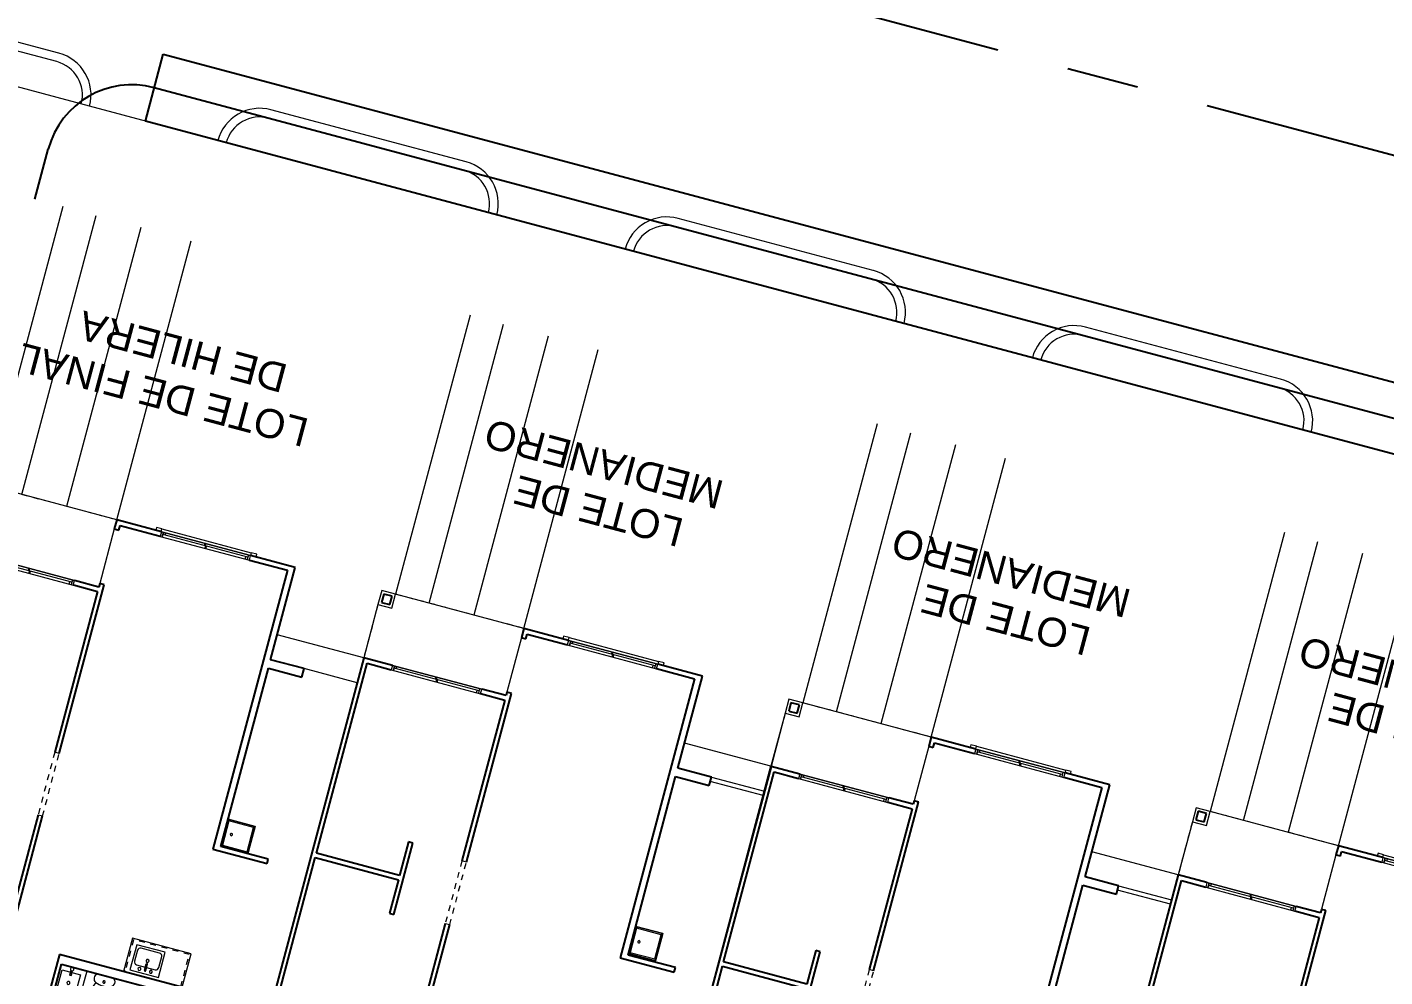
# Model space of a CAD drawing. Header units: metres. Extents: x 689715 to 690980, y 1005284 to 1006835.
# Drawn here: x 690705 to 690728.51, y 1005598.36 to 1005614.81 of the extents above; entities that cross this region are included whole.
import ezdxf

# ---------------------------------------------------------------- set-up
doc = ezdxf.new("R2010")
doc.units = ezdxf.units.M
for name, pattern in [('CENTER', [2, 1.25, -0.25, 0.25, -0.25]), ('Dash', [0.006, 0.003, -0.003]), ('Overhead', [0.003969, 0.002381, -0.001587])]:
    doc.linetypes.add(name, pattern=pattern)
for name, color, linetype, lineweight in [('A-AREA', 250, 'Dash', 9), ('A-COLS', 52, 'Continuous', 9), ('A-DETL-GENF', 92, 'Continuous', 9), ('A-DETL-MEDM', 33, 'Continuous', 18), ('A-FLOR', 250, 'Continuous', 9), ('A-GENM', 13, 'Continuous', 9), ('A-GLAZ', 151, 'Continuous', 9), ('A-WALL', 250, 'Continuous', 9), ('G-ANNO-TEXT', 2, 'Continuous', 9), ('P-SANR-FIXT', 250, 'Continuous', 9), ('Q-CASE', 31, 'Continuous', 9), ('X1$0$A-FLOR', 250, 'Continuous', 9), ('X2$0$A-FLOR', 250, 'Continuous', 9)]:
    doc.layers.add(name, color=color, linetype=linetype, lineweight=lineweight)
for name, color, linetype in [('A-BLDG', 7, 'Continuous'), ('C-CALLE-ACERA', 8, 'Continuous'), ('CALLES-CENTRO', 2, 'CENTER')]:
    doc.layers.add(name, color=color, linetype=linetype)
doc.styles.add('ARIAL', font='arial.ttf')

# ---------------------------------------------------------------- blocks, each defined once
blk = doc.blocks.new('Window-Sliding - VENTANA DE 1_60 X 1_20-675561-PLANO CLAVE')
at = {"layer": 'A-GLAZ'}
for p, q in [((0.8, 0.04), (-0.8, 0.04)), ((-0.8, 0.04), (-0.8, -0.043)), ((-0.8, 0.04), (0.8, 0.04)), ((-0.762, -0.043), (-0.762, 0.04)), ((-0.762, 0.04), (-0.762, -0.043)), ((-0.727, 0.04), (-0.727, -0.001)), ((-0.022, 0.04), (-0.022, -0.001)), ((0, -0.001), (0, 0.04)), ((0.762, 0.04), (0.762, -0.043)), ((0.8, -0.043), (0.8, 0.04)), ((-0.8, -0.043), (0.8, -0.043)), ((-0.8, -0.043), (0.8, -0.043)), ((-0.8, -0.043), (0.8, -0.043)), ((0.762, -0.001), (-0.762, -0.001)), ((0, -0.001), (0, -0.043)), ((0.023, -0.043), (0.023, -0.001)), ((0.727, -0.043), (0.727, -0.001))]:
    blk.add_line(p, q, dxfattribs=at)
blk = doc.blocks.new('M_MOLDURA SENCILLA PARA VENTANAS - Type 3-V2-PLANO CLAVE')
at = {"layer": 'A-GENM', "lineweight": 18}
for p, q in [((-0.675, 0.09), (-0.775, 0.09)), ((-0.775, 0.09), (-0.775, 0.04)), ((-0.775, 0.04), (-0.675, 0.04)), ((-0.675, 0.04), (-0.675, 0.09)), ((1.025, 0.09), (0.925, 0.09)), ((0.925, 0.09), (0.925, 0.04)), ((0.927, 0.04), (1.025, 0.04)), ((1.025, 0.04), (1.025, 0.09))]:
    blk.add_line(p, q, dxfattribs=at)
at = {"layer": 'A-GENM'}
blk.add_line((-0.675, 0.09), (0.925, 0.09), dxfattribs=at)
blk = doc.blocks.new('Sink - Utility - 455 mmx455 mm-688411-PLANO CLAVE')
at = {"layer": 'P-SANR-FIXT'}
for p, q in [((0.007, 0.244), (0.493, 0.244)), ((0.494, 0.244), (0.007, 0.244)), ((0.029, 0.217), (0.007, 0.244)), ((0.493, 0.244), (0.471, 0.217)), ((0.493, 0.244), (0.493, -0.244)), ((0.494, -0.244), (0.494, 0.244)), ((0.029, 0.217), (0.029, -0.217)), ((0.471, 0.217), (0.029, 0.217)), ((0.471, -0.217), (0.471, 0.217)), ((0.029, -0.217), (0.007, -0.244)), ((0.029, -0.217), (0.471, -0.217)), ((0.471, -0.217), (0.493, -0.244)), ((0.493, -0.244), (0.007, -0.244)), ((0.007, -0.244), (0.494, -0.244))]:
    blk.add_line(p, q, dxfattribs=at)
for start, end in [(90, 270), (90, 270), (270, 90), (270, 90)]:
    blk.add_arc((0.13, 0), 0.02, start, end, dxfattribs=at)
blk = doc.blocks.new('M_Opening-Door - 1_12 x 2_21 mm-891659-PLANO CLAVE')
at = {"layer": 'A-DETL-GENF', "linetype": 'Overhead'}
for p, q in [((0.552, 0.04), (-0.568, 0.04)), ((-0.568, -0.04), (0.552, -0.04))]:
    blk.add_line(p, q, dxfattribs=at)
at = {"layer": 'A-DETL-MEDM'}
for p, q in [((-0.568, 0.04), (-0.568, -0.04)), ((0.552, -0.04), (0.552, 0.04))]:
    blk.add_line(p, q, dxfattribs=at)
blk = doc.blocks.new('M_Rectangular Column - 25X25-664251-PLANO CLAVE')
at = {"layer": 'A-COLS'}
for p, q in [((0.125, 0.125), (-0.125, 0.125)), ((-0.125, 0.125), (-0.125, -0.125)), ((0.125, -0.125), (0.125, 0.125)), ((-0.125, -0.125), (0.125, -0.125))]:
    blk.add_line(p, q, dxfattribs=at)
blk = doc.blocks.new('FRESNO B')
at = {"layer": 'A-AREA', "color": 141}
for p, q in [((7.3, 5.25), (7.3, 6.204)), ((4.75, 5), (7.05, 5))]:
    blk.add_line(p, q, dxfattribs=at)
at = {"layer": 'A-COLS', "color": 141, "lineweight": 25}
for p, q in [((7.25, 5.2), (7.1, 5.2)), ((7.1, 5.2), (7.1, 5.05)), ((7.25, 5.05), (7.25, 5.2)), ((7.1, 5.05), (7.25, 5.05))]:
    blk.add_line(p, q, dxfattribs=at)
at = {"layer": 'A-FLOR', "color": 141}
for p, q in [((0, 6.73), (0.95, 6.73)), ((0.95, 6.65), (0, 6.65)), ((0, 5.25), (0, 6.204)), ((0, 6.204), (1.55, 6.204)), ((4.75, 6.14), (4.67, 6.14)), ((4.75, 5.162), (4.75, 6.14)), ((7.3, 5.25), (7.3, 6.204)), ((4.75, 5), (7.05, 5))]:
    blk.add_line(p, q, dxfattribs=at)
at = {"layer": 'A-WALL', "color": 141, "lineweight": 25}
for p, q in [((4.67, 13.25), (4.67, 10.287)), ((4.75, 10.287), (4.75, 13.17)), ((7.22, 13.17), (7.22, 9.767)), ((0, 6.204), (0, 12.53)), ((7.3, 6.204), (7.3, 12.53)), ((5.73, 10.367), (5.65, 10.367)), ((5.65, 10.367), (5.65, 9.087)), ((5.73, 9.767), (5.73, 10.367)), ((1.67, 10.08), (0.7, 10.08)), ((0.7, 10.08), (0.7, 10)), ((0.7, 10), (1.55, 10)), ((1.55, 10), (1.55, 6.8)), ((1.67, 5.08), (1.67, 10.08)), ((7.22, 9.767), (5.73, 9.767)), ((5.73, 9.087), (5.73, 9.687)), ((5.73, 9.687), (7.22, 9.687)), ((7.22, 9.687), (7.22, 6.284)), ((4.67, 9.167), (4.67, 6.142)), ((4.75, 6.284), (4.75, 9.167)), ((5.65, 9.087), (5.73, 9.087)), ((1.55, 6.8), (0.95, 6.8)), ((0.95, 6.8), (0.95, 6.65)), ((0.95, 6.65), (1.55, 6.65)), ((1.55, 6.65), (1.55, 5)), ((4.67, 6.142), (4.75, 6.142)), ((5.185, 6.284), (4.75, 6.284)), ((4.75, 6.204), (5.185, 6.204)), ((4.75, 6.142), (4.75, 6.204)), ((7.22, 6.284), (6.785, 6.284)), ((6.785, 6.204), (7.3, 6.204)), ((1.55, 5), (2.35, 5)), ((2.35, 5.08), (1.67, 5.08)), ((4.67, 5.08), (3.95, 5.08)), ((3.95, 5), (4.75, 5)), ((4.67, 5.162), (4.67, 5.08)), ((4.75, 5.162), (4.67, 5.162)), ((4.75, 5), (4.75, 5.162))]:
    blk.add_line(p, q, dxfattribs=at)
at = {"layer": 'X1$0$A-FLOR', "color": 141}
for p, q in [((0.5, -1.8), (7.8, -1.8)), ((0.5, -2.4), (4, -2.4)), ((0.5, -2.55), (4, -2.55))]:
    blk.add_line(p, q, dxfattribs=at)
for centre, radius, start, end in [((4, -1.8), 0.75, 270, 0), ((4, -1.8), 0.6, 270, 0), ((7.8, -1.8), 0.75, 180, 270), ((7.8, -1.8), 0.6, 180, 270)]:
    blk.add_arc(centre, radius, start, end, dxfattribs=at)
at = {"layer": 'X2$0$A-FLOR', "color": 141}
for p, q in [((4.75, 5), (4.75, 0)), ((5.65, 0), (5.65, 5)), ((6.45, 5), (6.45, 0)), ((7.05, 0), (7.05, 5))]:
    blk.add_line(p, q, dxfattribs=at)
at = {"layer": 'A-COLS', "color": 141}
blk.add_blockref('M_Rectangular Column - 25X25-664251-PLANO CLAVE', (7.175, 5.125), dxfattribs=at)
at = {"layer": 'A-GENM', "color": 141}
for name, p, rotation in [('M_Opening-Door - 1_12 x 2_21 mm-891659-PLANO CLAVE', (4.71, 9.735), 89.99999999999993), ('M_MOLDURA SENCILLA PARA VENTANAS - Type 3-V2-PLANO CLAVE', (3.277, 5.04), 180)]:
    blk.add_blockref(name, p, dxfattribs=dict(at, rotation=rotation))
at = {"layer": 'A-GLAZ', "color": 141, "rotation": 180}
for p in [(5.985, 6.244), (3.15, 5.04)]:
    blk.add_blockref('Window-Sliding - VENTANA DE 1_60 X 1_20-675561-PLANO CLAVE', p, dxfattribs=at)
at = {"layer": 'P-SANR-FIXT', "color": 141, "rotation": 180}
blk.add_blockref('Sink - Utility - 455 mmx455 mm-688411-PLANO CLAVE', (1.557, 9.73), dxfattribs=at)
at = {"layer": 'G-ANNO-TEXT', "color": 141, "char_height": 0.5, "attachment_point": 1, "style": 'ARIAL'}
for s, insert, width in [('LOTE DE ', (2.534, 2.954), 3.14262), ('MEDIANERO', (2.032, 2.143), 4.16877)]:
    blk.add_mtext(s, dxfattribs=dict(at, insert=insert, width=width))
blk = doc.blocks.new('M_MOLDURA SENCILLA PARA VENTANAS - Type 3-V3-PLANO CLAVE')
at = {"layer": 'A-GENM', "lineweight": 18}
for p, q in [((-0.675, 0.09), (-0.775, 0.09)), ((-0.775, 0.09), (-0.775, 0.04)), ((-0.775, 0.04), (-0.675, 0.04)), ((-0.675, 0.04), (-0.675, 0.09)), ((1.025, 0.09), (0.925, 0.09)), ((0.925, 0.09), (0.925, 0.04)), ((0.927, 0.04), (1.025, 0.04)), ((1.025, 0.04), (1.025, 0.09))]:
    blk.add_line(p, q, dxfattribs=at)
at = {"layer": 'A-GENM'}
blk.add_line((-0.675, 0.09), (0.925, 0.09), dxfattribs=at)
blk = doc.blocks.new('M_PONTUS45_2017 - M_PONTUS45_2017-883207-PLANO CLAVE')
at = {"layer": 'A-GENM'}
for p, q in [((0.228, 0.528), (-0.228, 0.528)), ((-0.228, 0.528), (-0.228, 0.075)), ((-0.136, 0.168), (-0.136, 0.495)), ((-0.136, 0.495), (0.193, 0.495)), ((0.193, 0.495), (0.193, 0.168)), ((0.193, 0.168), (-0.136, 0.168))]:
    blk.add_line(p, q, dxfattribs=at)
at = {"layer": 'P-SANR-FIXT'}
for p, q in [((0.013, 0.225), (0.013, 0.139)), ((0.044, 0.225), (0.013, 0.225)), ((0.022, 0.2), (0.022, 0.144)), ((0.035, 0.2), (0.022, 0.2)), ((0.035, 0.144), (0.035, 0.2)), ((0.044, 0.139), (0.044, 0.225))]:
    blk.add_line(p, q, dxfattribs=at)
for centre, radius, start, end in [((0.029, 0.36), 0.0272, 360, 180), ((0.029, 0.36), 0.0272, 180, 360), ((0.029, 0.115), 0.0294, 360, 180), ((0.029, 0.115), 0.0294, 180, 360), ((0.029, 0.115), 0.0294, 77.5159, 102.4841)]:
    blk.add_arc(centre, radius, start, end, dxfattribs=at)
blk = doc.blocks.new('M_Base Cabinet-Double Door Sink Unit - 105-535934-PLANO CLAVE')
at = {"layer": 'Q-CASE', "linetype": 'Dash'}
for p, q in [((-0.481, 0), (-0.481, -0.58)), ((0.519, -0.58), (0.519, 0)), ((-0.481, -0.58), (0.519, -0.58))]:
    blk.add_line(p, q, dxfattribs=at)
blk = doc.blocks.new('Counter Top w Sink Hole - 600mm Depth-V16-PLANO CLAVE')
at = {"layer": 'Q-CASE'}
for p, q in [((-1.2, 0), (-1.2, -0.6)), ((-0.15, -0.6), (-0.15, 0)), ((-1.2, -0.019), (-1.175, -0.019)), ((-0.175, -0.019), (-0.15, -0.019)), ((-1.2, -0.6), (-0.15, -0.6))]:
    blk.add_line(p, q, dxfattribs=at)
blk = doc.blocks.new('Fregadero de cocina - Isla - 510 x 450 mm-V14-PLANO CLAVE')
at = {"layer": 'P-SANR-FIXT'}
for p, q in [((-0.239, 0.227), (-0.239, -0.223)), ((0.271, 0.227), (-0.239, 0.227)), ((-0.201, 0.062), (-0.201, -0.134)), ((0.003, 0.113), (-0.15, 0.113)), ((0.003, 0.17), (0.003, 0.053)), ((0.028, 0.17), (0.028, 0.053)), ((0.182, 0.113), (0.028, 0.113)), ((0.233, -0.134), (0.233, 0.062)), ((0.271, -0.223), (0.271, 0.227)), ((-0.239, -0.223), (0.271, -0.223)), ((-0.15, -0.185), (0.182, -0.185))]:
    blk.add_line(p, q, dxfattribs=at)
for centre, radius, start, end in [((-0.15, 0.062), 0.0508, 90, 180), ((-0.086, 0.167), 0.0254, 360, 180), ((-0.086, 0.167), 0.0254, 180, 0), ((0.016, 0), 0.0254, 360, 180), ((0.016, 0), 0.0254, 180, 0), ((0.016, 0.17), 0.0127, 360, 180), ((0.016, 0.053), 0.0127, 180, 0), ((0.117, 0.172), 0.0254, 360, 180), ((0.117, 0.172), 0.0254, 180, 0), ((0.182, 0.062), 0.0508, 360, 90), ((-0.15, -0.134), 0.0508, 180, 270), ((0.182, -0.134), 0.0508, 270, 0)]:
    blk.add_arc(centre, radius, start, end, dxfattribs=at)
blk = doc.blocks.new('Sink - Utility - 455 mmx455 mm-V19-PLANO CLAVE')
at = {"layer": 'P-SANR-FIXT'}
for p, q in [((0.007, 0.244), (0.493, 0.244)), ((0.494, 0.244), (0.007, 0.244)), ((0.027, 0.22), (0.007, 0.244)), ((0.493, 0.244), (0.471, 0.217)), ((0.493, 0.244), (0.493, -0.244)), ((0.494, -0.244), (0.494, 0.244)), ((0.029, 0.217), (0.029, -0.217)), ((0.471, 0.217), (0.029, 0.217)), ((0.471, -0.217), (0.471, 0.217)), ((0.029, -0.217), (0.007, -0.244)), ((0.029, -0.217), (0.471, -0.217)), ((0.471, -0.217), (0.493, -0.244)), ((0.493, -0.244), (0.007, -0.244)), ((0.007, -0.244), (0.494, -0.244))]:
    blk.add_line(p, q, dxfattribs=at)
for start, end in [(90, 270), (90, 270), (270, 90), (270, 90)]:
    blk.add_arc((0.13, 0), 0.02, start, end, dxfattribs=at)
blk = doc.blocks.new('Asiento de WC con cisterna - Basado en muro _1_ - 700 x 370 mm-V23-PLANO CLAVE')
at = {"layer": 'P-SANR-FIXT'}
for p, q in [((0.082, 0.506), (0.094, 0.493)), ((0.094, 0.493), (0.156, 0.493)), ((0.156, 0.493), (0.168, 0.506)), ((-0.022, 0.075), (-0.022, 0.084)), ((-0.022, 0.075), (-0.022, 0.084)), ((0.272, 0.084), (0.272, 0.075)), ((0.272, 0.084), (0.272, 0.075))]:
    blk.add_line(p, q, dxfattribs=at)
for centre, radius, start, end in [((0.126, 0.628), 0.15, 90.5311, 156.2031), ((0.126, 0.628), 0.15, 90.5311, 156.2031), ((0.117, 0.642), 0.0816, 84.1645, 135.6026), ((0.124, 0.628), 0.15, 23.7969, 89.4689), ((0.124, 0.628), 0.15, 23.7969, 89.4689), ((0.133, 0.642), 0.0816, 44.3974, 95.8355), ((0.5, 0.463), 0.558, 156.2031, 204.606), ((0.5, 0.463), 0.558, 156.2031, 204.6455), ((0.216, 0.545), 0.22, 135.6026, 189.0939), ((0.125, 0.531), 0.128, 189.0939, 270.0015), ((0.117, 0.541), 0.05, 162.8135, 225), ((0.125, 0.539), 0.0581, 17.1829, 162.8135), ((0.133, 0.541), 0.05, 315, 17.1829), ((0.034, 0.545), 0.22, 350.9061, 44.3974), ((0.125, 0.531), 0.128, 317.5547, 350.9061), ((-0.25, 0.463), 0.558, 335.3545, 23.7969), ((-0.25, 0.463), 0.558, 335.394, 23.7969), ((0.125, -0.087), 0.344, 66.8782, 113.1218), ((0.052, 0.34), 0.00783, 0, 180), ((0.052, 0.34), 0.00783, 180, 360), ((0.125, 0.531), 0.128, 269.9985, 317.5547), ((0.2, 0.34), 0.00783, 0, 180), ((0.2, 0.34), 0.00783, 180, 0), ((0.022, 0.154), 0.0825, 154.6564, 237.7255), ((0.022, 0.154), 0.0825, 154.6564, 237.7255), ((0.022, 0.154), 0.0825, 113.1218, 152.7086), ((0.022, 0.154), 0.0825, 113.1218, 152.1244), ((0.125, -0.087), 0.344, 112.6568, 113.1218), ((0.126, 0.186), 0.0209, 0, 180), ((0.126, 0.186), 0.0209, 180, 0), ((0.125, -0.087), 0.344, 66.8782, 67.3432), ((0.228, 0.154), 0.0825, 302.2745, 66.8782), ((0.228, 0.154), 0.0825, 302.2745, 66.8782)]:
    blk.add_arc(centre, radius, start, end, dxfattribs=at)
blk = doc.blocks.new('FRESNO C')
at = {"layer": 'A-AREA', "color": 141}
blk.add_line((4.75, 5), (7.05, 5), dxfattribs=at)
at = {"layer": 'A-FLOR', "color": 141}
for p, q in [((0, 6.654), (0.95, 6.654)), ((0, 6.208), (1.55, 6.208)), ((4.75, 5.162), (4.75, 6.142)), ((4.75, 5), (7.05, 5))]:
    blk.add_line(p, q, dxfattribs=at)
at = {"layer": 'A-WALL', "color": 141, "lineweight": 25}
for p, q in [((3.69, 13.17), (3.69, 12.68)), ((3.77, 12.53), (3.77, 13.17)), ((4.67, 13.25), (4.67, 10.287)), ((4.75, 10.287), (4.75, 13.17)), ((1.55, 12.53), (3.77, 12.53)), ((3.69, 12.68), (1.63, 12.68)), ((1.67, 10.08), (0.7, 10.08)), ((0.7, 10.08), (0.7, 10)), ((0.7, 10), (1.55, 10)), ((1.55, 10), (1.55, 6.804)), ((1.67, 5.08), (1.67, 10.08)), ((4.67, 9.167), (4.67, 6.142)), ((4.75, 6.284), (4.75, 9.167)), ((1.55, 6.804), (0.95, 6.804)), ((0.95, 6.804), (0.95, 6.654)), ((0.95, 6.654), (1.55, 6.654)), ((1.55, 6.654), (1.55, 5)), ((4.67, 6.142), (4.75, 6.142)), ((5.185, 6.284), (4.75, 6.284)), ((4.75, 6.204), (5.185, 6.204)), ((4.75, 6.142), (4.75, 6.204)), ((1.55, 5), (2.35, 5)), ((2.35, 5.08), (1.67, 5.08)), ((4.67, 5.08), (3.95, 5.08)), ((3.95, 5), (4.75, 5)), ((4.67, 5.162), (4.67, 5.08)), ((4.75, 5.162), (4.67, 5.162)), ((4.75, 5), (4.75, 5.162))]:
    blk.add_line(p, q, dxfattribs=at)
at = {"layer": 'X1$0$A-FLOR', "color": 141}
for p, q in [((4.75, 5), (4.75, 0)), ((5.65, 0), (5.65, 5)), ((6.45, 5), (6.45, 0)), ((7.05, 0), (7.05, 5)), ((0.5, -1.8), (7.05, -1.8)), ((0.5, -2.4), (4, -2.4)), ((0.5, -2.55), (4, -2.55))]:
    blk.add_line(p, q, dxfattribs=at)
for centre, radius, start, end in [((4, -1.8), 0.75, 270, 0), ((4, -1.8), 0.6, 270, 0), ((7.8, -1.8), 0.75, 180, 270), ((7.8, -1.8), 0.6, 180, 270)]:
    blk.add_arc(centre, radius, start, end, dxfattribs=at)
at = {"layer": 'A-GENM', "color": 141}
blk.add_blockref('M_PONTUS45_2017 - M_PONTUS45_2017-883207-PLANO CLAVE', (3.462, 12.605), dxfattribs=at)
for name, p, rotation in [('M_Opening-Door - 1_12 x 2_21 mm-891659-PLANO CLAVE', (4.71, 9.719), 269.9999999999999), ('M_MOLDURA SENCILLA PARA VENTANAS - Type 3-V3-PLANO CLAVE', (3.277, 5.04), 180)]:
    blk.add_blockref(name, p, dxfattribs=dict(at, rotation=rotation))
at = {"layer": 'A-GLAZ', "color": 141, "rotation": 180}
for p in [(5.985, 6.244), (3.15, 5.04)]:
    blk.add_blockref('Window-Sliding - VENTANA DE 1_60 X 1_20-675561-PLANO CLAVE', p, dxfattribs=at)
at = {"layer": 'P-SANR-FIXT', "color": 141}
for name, p in [('Asiento de WC con cisterna - Basado en muro _1_ - 700 x 370 mm-V23-PLANO CLAVE', (2.775, 12.605)), ('Fregadero de cocina - Isla - 510 x 450 mm-V14-PLANO CLAVE', (2.249, 12.243))]:
    blk.add_blockref(name, p, dxfattribs=at)
at = {"layer": 'P-SANR-FIXT', "color": 141, "rotation": 180}
blk.add_blockref('Sink - Utility - 455 mmx455 mm-V19-PLANO CLAVE', (1.557, 9.755), dxfattribs=at)
at = {"layer": 'Q-CASE', "color": 141}
for name, p in [('Counter Top w Sink Hole - 600mm Depth-V16-PLANO CLAVE', (2.77, 12.53)), ('M_Base Cabinet-Double Door Sink Unit - 105-535934-PLANO CLAVE', (2.076, 12.53))]:
    blk.add_blockref(name, p, dxfattribs=at)
at = {"layer": 'G-ANNO-TEXT', "color": 141, "char_height": 0.5, "attachment_point": 1, "style": 'ARIAL'}
for s, insert, width in [('LOTE DE FINAL ', (1.957, 2.954), 5.29114), ('DE HILERA', (2.552, 2.143), 3.6557)]:
    blk.add_mtext(s, dxfattribs=dict(at, insert=insert, width=width))
blk = doc.blocks.new('FRESNO A')
at = {"layer": 'X1$0$A-FLOR', "color": 141}
for p, q in [((-1.25, -1.8), (7.8, -1.8)), ((-0.5, -2.4), (4, -2.4)), ((-0.5, -2.55), (4, -2.55))]:
    blk.add_line(p, q, dxfattribs=at)

msp = doc.modelspace()

# ---------------------------------------------------------------- linework, layer by layer
at = {"layer": 'C-CALLE-ACERA', "linetype": 'Continuous', "ltscale": 5}
for p, q in [((690707.355, 1005614.344), (690761.802, 1005599.822)), ((690707.201, 1005613.764), (690761.647, 1005599.242)), ((690761.493, 1005598.662), (690707.046, 1005613.184)), ((690705.133, 1005611.831), (690705.365, 1005612.701))]:
    msp.add_line(p, q, dxfattribs=at)
at = {"layer": 'C-CALLE-ACERA', "linetype": 'Continuous', "ltscale": 5, "flags": 128}
msp.add_lwpolyline([(690707.046, 1005613.184), (690707.355, 1005614.344)], dxfattribs=at)
at = {"layer": 'C-CALLE-ACERA', "linetype": 'Continuous', "ltscale": 5}
msp.add_arc((690706.814, 1005612.314), 1.5, 75.066, 165.066, dxfattribs=at)
at = {"layer": 'CALLES-CENTRO', "linetype": 'CENTER', "ltscale": 5, "flags": 128}
msp.add_lwpolyline([(690648.139, 1005634.07), (690773.893, 1005600.53), (690894.601, 1005568.335)], dxfattribs=at)

# ---------------------------------------------------------------- block references
at = {"layer": 'A-BLDG'}
for name, p, rotation in [('FRESNO A', (690704.408, 1005612.025), 165.066691336882), ('FRESNO C', (690712.428, 1005609.886), 165.066691336882), ('FRESNO B', (690719.481, 1005608.005), 165.0663971945302), ('FRESNO B', (690726.535, 1005606.123), 165.0663971945302), ('FRESNO B', (690733.588, 1005604.242), 165.0663971945302)]:
    msp.add_blockref(name, p, dxfattribs=dict(at, rotation=rotation))

doc.saveas('drawing.dxf')
